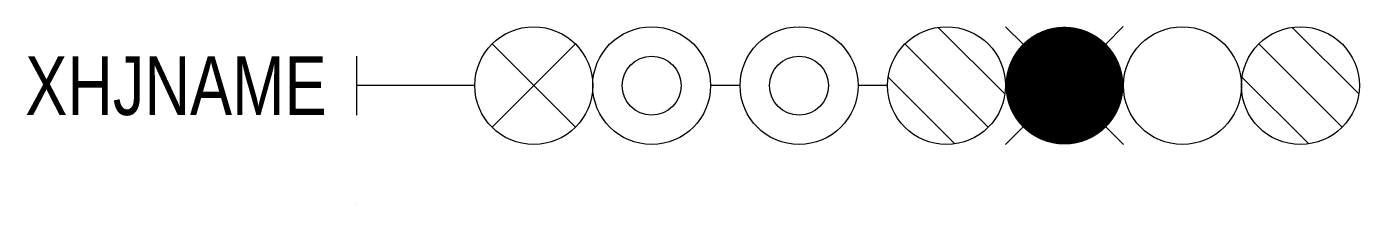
# Model space of a CAD drawing. Header units: inches. Extents: x -11.2 to 34, y 0 to 6.
import ezdxf
from ezdxf.enums import TextEntityAlignment as Align

# ---------------------------------------------------------------- set-up
doc = ezdxf.new("R2010")
doc.units = ezdxf.units.IN
doc.header["$MEASUREMENT"] = 0

msp = doc.modelspace()

# ---------------------------------------------------------------- linework, layer by layer
at = {"color": 2}
for p, q in [((19.717, 5.98), (21.98, 3.717)), ((31.717, 5.98), (33.98, 3.717)), ((18.586, 5.414), (21.414, 2.586)), ((30.586, 5.414), (33.414, 2.586)), ((18.02, 4.283), (20.283, 2.02)), ((30.02, 4.283), (32.283, 2.02))]:
    msp.add_line(p, q, dxfattribs=at)
at = {"color": 1, "linetype": 'ByBlock', "ltscale": 3}
for p, q in [((22.586, 5.414), (22, 6)), ((25.995, 6.005), (25.409, 5.419)), ((22.586, 2.586), (22, 2)), ((26, 2), (25.414, 2.586))]:
    msp.add_line(p, q, dxfattribs=at)
for p, q in [((0, 3), (0, 5)), ((4, 4), (0, 4)), ((13, 4), (12, 4)), ((18, 4), (17, 4)), ((0, 0.001), (0, -0.001))]:
    msp.add_line(p, q)
at = {"color": 7}
for p, q in [((7.414, 5.414), (4.586, 2.586)), ((7.414, 2.586), (4.586, 5.414))]:
    msp.add_line(p, q, dxfattribs=at)
at = {"color": 1, "const_width": 2}
msp.add_lwpolyline([(25, 4, 1), (23, 4, 1)], format="xyb", close=True, dxfattribs=at)
for centre, radius in [((6, 4), 2), ((10, 4), 2), ((15, 4), 2), ((10, 4), 1), ((15, 4), 1)]:
    msp.add_circle(centre, radius)
at = {"color": 2}
for centre in [(20, 4), (32, 4)]:
    msp.add_circle(centre, 2, dxfattribs=at)
at = {"color": 3}
msp.add_circle((28, 4), 2, dxfattribs=at)

# ---------------------------------------------------------------- texts
at = {"width": 0.8}
msp.add_attdef('XHJNAME', text='X', height=2, dxfattribs=at).set_placement((-1.02, 3), align=Align.RIGHT)

doc.saveas('drawing.dxf')
